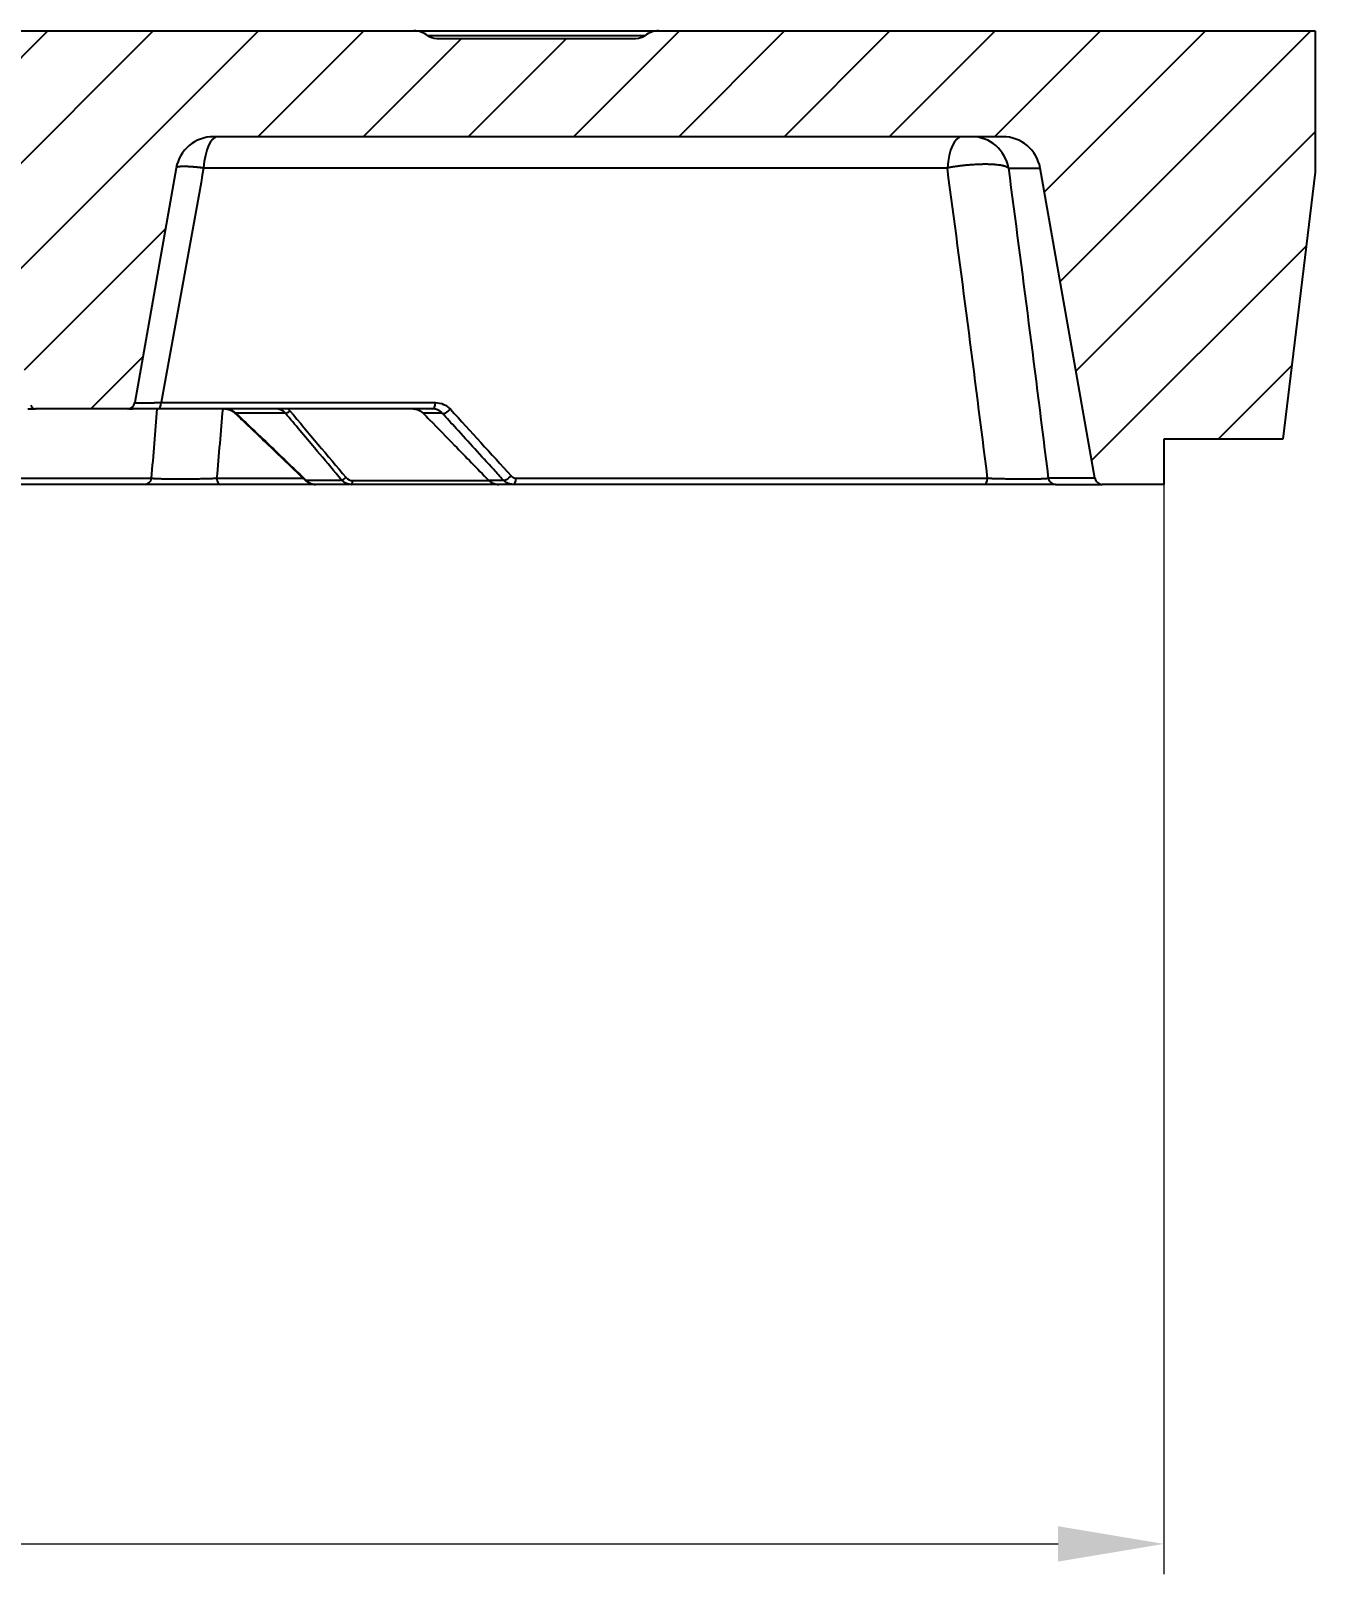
# Model space of a CAD drawing. Header units: millimetres. Extents: x 18 to 755, y 19 to 576.
# Drawn here: x 651.3 to 736.2, y 390.2 to 492.3 of the extents above; entities that cross this region are included whole.
import ezdxf

# ---------------------------------------------------------------- set-up
doc = ezdxf.new("R2010")
doc.units = ezdxf.units.MM
doc.layers.add('1', color=7, linetype='Continuous', true_color=0xffffff)
doc.styles.add('Arial', font='Arial')
doc.dimstyles.get("Standard").update_dxf_attribs({"dimtxt": 0.18, "dimasz": 0.18, "dimexe": 0.18, "dimexo": 0.0625, "dimgap": 0.09, "dimtad": 0, "dimtih": 1, "dimtoh": 1, "dimdec": 4, "dimzin": 0, "dimdsep": 46, "dimtxsty": 'Standard', "dimcen": 0.09, "dimadec": 0, "dimazin": 0, "dimtfac": 1, "dimtdec": 4, "dimtofl": 0, "dimtmove": 0, "dimatfit": 3, "dimfxl": 1, "dimtolj": 1, "dimtzin": 0, "dimarcsym": 0})

# ---------------------------------------------------------------- blocks, each defined once
blk = doc.blocks.new('_U3')
at = {"layer": '1', "color": 18, "linetype": 'Continuous', "lineweight": 13}
for p, q in [((468.19, 462.32), (468.19, 390.24)), ((726.19, 462.32), (726.19, 390.24)), ((475.19, 392.24), (719.19, 392.24))]:
    blk.add_line(p, q, dxfattribs=at)
at = {"layer": '1', "color": 18}
for points in [[(475.19, 393.41), (475.19, 391.07), (468.19, 392.24)], [(719.19, 391.07), (719.19, 393.41), (726.19, 392.24)]]:
    blk.add_solid(points, dxfattribs=at)
at = {"layer": 'Defpoints', "color": 0}
for p in [(468.19, 462.32), (726.19, 462.32), (726.19, 392.24)]:
    blk.add_point(p, dxfattribs=at)
at = {"layer": '1', "color": 18, "lineweight": -3, "insert": (585.65, 403.27), "char_height": 7, "attachment_point": 1, "style": 'Arial'}
blk.add_mtext('\\A1;%%c258', dxfattribs=at)

msp = doc.modelspace()

# ---------------------------------------------------------------- hatches: boundary and pattern name
at = {"layer": '1', "lineweight": -3}
h = msp.add_hatch(dxfattribs=at)
h.set_pattern_fill('ANSI31', scale=1.55, style=0)
edge = h.paths.add_edge_path(flags=0)
edge.add_line((568.13, 485.32), (566.21, 485.32))
edge.add_line((566.21, 485.32), (566.21, 489.82))
edge.add_spline(control_points=[(566.21, 489.82), (566.4, 489.98), (566.58, 490.15), (566.94, 490.48), (567.13, 490.65), (567.67, 491.15), (568.03, 491.48), (568.38, 491.82)], knot_values=[0, 0, 0, 0, 0.25, 0.25, 0.5, 0.5, 1, 1, 1, 1], degree=3, periodic=0)
edge.add_line((568.38, 491.82), (575.38, 491.82))
edge.add_spline(control_points=[(575.38, 491.82), (575.43, 491.82), (575.55, 491.83), (575.66, 491.85), (575.76, 491.89), (575.82, 491.91), (575.92, 491.96), (575.97, 491.99), (576.01, 492.02)], knot_values=[0, 0, 0, 0, 0.25, 0.5, 0.5, 0.75, 0.75, 1, 1, 1, 1], degree=3, periodic=0)
edge.add_spline(control_points=[(576.01, 492.02), (576.08, 492.07), (576.16, 492.11), (576.27, 492.17), (576.31, 492.19), (576.39, 492.22), (576.43, 492.23), (576.51, 492.26), (576.56, 492.27), (576.64, 492.29), (576.68, 492.3), (576.81, 492.31), (576.89, 492.32), (576.98, 492.32)], knot_values=[0, 0, 0, 0, 0.25, 0.25, 0.375, 0.375, 0.5, 0.5, 0.625, 0.625, 0.75, 0.75, 1, 1, 1, 1], degree=3, periodic=0)
edge.add_line((576.98, 492.32), (617.4, 492.32))
edge.add_spline(control_points=[(617.4, 492.32), (617.49, 492.32), (617.58, 492.31), (617.7, 492.3), (617.74, 492.29), (617.83, 492.27), (617.87, 492.26), (617.99, 492.22), (618.07, 492.19), (618.18, 492.13), (618.22, 492.11), (618.3, 492.07), (618.33, 492.05), (618.37, 492.02)], knot_values=[0, 0, 0, 0, 0.25, 0.25, 0.375, 0.375, 0.5, 0.5, 0.75, 0.75, 0.875, 0.875, 1, 1, 1, 1], degree=3, periodic=0)
edge.add_spline(control_points=[(618.37, 492.02), (618.41, 491.99), (618.46, 491.96), (618.56, 491.91), (618.61, 491.89), (618.72, 491.85), (618.78, 491.84), (618.89, 491.82), (618.95, 491.82), (619, 491.82)], knot_values=[0, 0, 0, 0, 0.25, 0.25, 0.5, 0.5, 0.75, 0.75, 1, 1, 1, 1], degree=3, periodic=0)
edge.add_line((619, 491.82), (626, 491.82))
edge.add_spline(control_points=[(626, 491.82), (626.35, 491.48), (626.71, 491.15), (627.25, 490.65), (627.44, 490.48), (627.8, 490.15), (627.98, 489.98), (628.17, 489.82)], knot_values=[0, 0, 0, 0, 0.5, 0.5, 0.75, 0.75, 1, 1, 1, 1], degree=3, periodic=0)
edge.add_line((628.17, 489.82), (628.17, 485.32))
edge.add_line((628.17, 485.32), (626.25, 485.32))
edge.add_line((626.25, 485.32), (622.19, 462.32))
edge.add_line((622.19, 462.32), (612.19, 462.32))
edge.add_line((612.19, 462.32), (604.68, 475.32))
edge.add_line((604.68, 475.32), (589.7, 475.32))
edge.add_line((589.7, 475.32), (582.19, 462.32))
edge.add_line((582.19, 462.32), (572.19, 462.32))
edge.add_line((572.19, 462.32), (568.13, 485.32))
edge = h.paths.add_edge_path(flags=0)
edge.add_line((726.19, 462.32), (722.11, 462.32))
edge.add_arc((722.11, 462.82), 0.5, 190, 270, ccw=False)
edge.add_line((721.62, 462.73), (718, 483.25))
edge.add_arc((715.54, 482.82), 2.5, 10, 90)
edge.add_line((715.54, 485.32), (663.34, 485.32))
edge.add_arc((663.34, 482.82), 2.5, 90, 170)
edge.add_line((660.88, 483.25), (658.14, 467.73))
edge.add_arc((657.65, 467.82), 0.5, 270, 350, ccw=False)
edge.add_line((657.65, 467.32), (651.56, 467.32))
edge.add_arc((651.56, 467.62), 0.3, 190, 270, ccw=False)
edge.add_line((651.26, 467.57), (648.5, 483.25))
edge.add_arc((646.04, 482.82), 2.5, 10, 90)
edge.add_line((646.04, 485.32), (637.05, 485.32))
edge.add_line((637.05, 485.32), (637.05, 489.82))
edge.add_spline(control_points=[(637.05, 489.82), (637.24, 489.98), (637.42, 490.15), (637.78, 490.48), (637.97, 490.65), (638.51, 491.15), (638.87, 491.48), (639.22, 491.82)], knot_values=[0, 0, 0, 0, 0.25, 0.25, 0.5, 0.5, 1, 1, 1, 1], degree=3, periodic=0)
edge.add_line((639.22, 491.82), (641.44, 491.82))
edge.add_spline(control_points=[(641.44, 491.82), (641.5, 491.82), (641.55, 491.82), (641.67, 491.84), (641.72, 491.85), (641.83, 491.89), (641.88, 491.91), (641.98, 491.96), (642.03, 491.99), (642.08, 492.02)], knot_values=[0, 0, 0, 0, 0.25, 0.25, 0.5, 0.5, 0.75, 0.75, 1, 1, 1, 1], degree=3, periodic=0)
edge.add_spline(control_points=[(642.08, 492.02), (642.15, 492.07), (642.22, 492.11), (642.38, 492.19), (642.46, 492.22), (642.58, 492.26), (642.62, 492.27), (642.7, 492.29), (642.74, 492.3), (642.87, 492.31), (642.95, 492.32), (643.04, 492.32)], knot_values=[0, 0, 0, 0, 0.25, 0.25, 0.5, 0.5, 0.625, 0.625, 0.75, 0.75, 1, 1, 1, 1], degree=3, periodic=0)
edge.add_spline(control_points=[(643.04, 492.32), (654.23, 492.32), (665.42, 492.32), (676.6, 492.32)], knot_values=[0, 0, 0, 0, 1, 1, 1, 1], degree=3, periodic=0)
edge.add_arc((676.6, 490.82), 1.5, 53.1301, 90, ccw=False)
edge.add_arc((678.1, 492.82), 1, 233.1301, 270)
edge.add_line((678.1, 491.82), (691.28, 491.82))
edge.add_arc((691.28, 492.82), 1, 270, 306.8699)
edge.add_arc((692.78, 490.82), 1.5, 90, 126.8699, ccw=False)
edge.add_line((692.78, 492.32), (736.19, 492.32))
edge.add_line((736.19, 492.32), (736.19, 482.98))
edge.add_line((736.19, 482.98), (734.05, 465.32))
edge.add_line((734.05, 465.32), (726.19, 465.32))
edge.add_line((726.19, 465.32), (726.19, 462.32))
edge = h.paths.add_edge_path(flags=0)
edge.add_spline(control_points=[(555.16, 491.82), (555.51, 491.48), (555.87, 491.15), (556.41, 490.65), (556.6, 490.48), (556.96, 490.15), (557.14, 489.98), (557.33, 489.82)], knot_values=[0, 0, 0, 0, 0.5, 0.5, 0.75, 0.75, 1, 1, 1, 1], degree=3, periodic=0)
edge.add_line((557.33, 489.82), (557.33, 485.32))
edge.add_line((557.33, 485.32), (548.34, 485.32))
edge.add_arc((548.34, 482.82), 2.5, 90, 170)
edge.add_line((545.88, 483.25), (543.12, 467.57))
edge.add_arc((542.82, 467.62), 0.3, 270, 350, ccw=False)
edge.add_line((542.82, 467.32), (536.73, 467.32))
edge.add_arc((536.73, 467.82), 0.5, 190, 270, ccw=False)
edge.add_line((536.24, 467.73), (533.5, 483.25))
edge.add_arc((531.04, 482.82), 2.5, 10, 90)
edge.add_line((531.04, 485.32), (478.84, 485.32))
edge.add_arc((478.84, 482.82), 2.5, 90, 170)
edge.add_line((476.38, 483.25), (472.76, 462.73))
edge.add_arc((472.27, 462.82), 0.5, 270, 350, ccw=False)
edge.add_line((472.27, 462.32), (468.19, 462.32))
edge.add_line((468.19, 462.32), (468.19, 465.32))
edge.add_line((468.19, 465.32), (460.33, 465.32))
edge.add_line((460.33, 465.32), (458.19, 482.98))
edge.add_line((458.19, 482.98), (458.19, 492.32))
edge.add_line((458.19, 492.32), (501.6, 492.32))
edge.add_arc((501.6, 490.82), 1.5, 53.1301, 90, ccw=False)
edge.add_arc((503.1, 492.82), 1, 233.1301, 270)
edge.add_line((503.1, 491.82), (516.28, 491.82))
edge.add_arc((516.28, 492.82), 1, 270, 306.8699)
edge.add_arc((517.78, 490.82), 1.5, 90, 126.8699, ccw=False)
edge.add_spline(control_points=[(517.78, 492.32), (528.96, 492.32), (540.15, 492.32), (551.34, 492.32)], knot_values=[0, 0, 0, 0, 1, 1, 1, 1], degree=3, periodic=0)
edge.add_spline(control_points=[(551.34, 492.32), (551.43, 492.32), (551.51, 492.31), (551.64, 492.29), (551.68, 492.29), (551.76, 492.27), (551.8, 492.26), (551.93, 492.22), (552, 492.19), (552.12, 492.13), (552.16, 492.11), (552.23, 492.07), (552.27, 492.05), (552.3, 492.02)], knot_values=[0, 0, 0, 0, 0.25, 0.25, 0.375, 0.375, 0.5, 0.5, 0.75, 0.75, 0.875, 0.875, 1, 1, 1, 1], degree=3, periodic=0)
edge.add_spline(control_points=[(552.3, 492.02), (552.35, 491.99), (552.4, 491.96), (552.5, 491.91), (552.55, 491.89), (552.66, 491.85), (552.71, 491.84), (552.83, 491.82), (552.88, 491.82), (552.94, 491.82)], knot_values=[0, 0, 0, 0, 0.25, 0.25, 0.5, 0.5, 0.75, 0.75, 1, 1, 1, 1], degree=3, periodic=0)
edge.add_line((552.94, 491.82), (555.16, 491.82))

# ---------------------------------------------------------------- linework, layer by layer
at = {"layer": '1', "color": 7, "lineweight": -3}
for p, q in [((643.04, 492.32), (676.6, 492.32)), ((676.61, 492.32), (692.78, 492.32)), ((692.78, 492.32), (736.19, 492.32)), ((736.19, 492.32), (736.19, 482.98)), ((677.5, 492.02), (691.88, 492.02)), ((678.1, 491.82), (691.28, 491.82)), ((715.54, 485.32), (663.34, 485.32)), ((660.88, 483.25), (658.14, 467.73)), ((711.87, 483.25), (662.69, 483.25)), ((715.91, 483.25), (718, 483.25)), ((721.62, 462.73), (718, 483.25)), ((736.19, 482.98), (734.05, 465.32)), ((659.89, 467.73), (678.02, 467.73)), ((651.07, 467.32), (651.56, 467.32)), ((657.65, 467.32), (651.56, 467.32)), ((657.96, 467.32), (657.65, 467.32)), ((677.83, 467.32), (659.7, 467.32)), ((668.1, 467.03), (664.84, 467.03)), ((678.47, 467.03), (677.21, 467.03)), ((726.19, 465.32), (726.19, 462.32)), ((734.05, 465.32), (726.19, 465.32)), ((646.33, 462.73), (659.25, 462.73)), ((663.55, 462.73), (669.27, 462.73)), ((669.45, 462.61), (671.81, 462.61)), ((672.55, 462.57), (681.59, 462.57)), ((681.52, 462.61), (682.49, 462.61)), ((683.35, 462.73), (714.53, 462.73)), ((721.62, 462.73), (718.54, 462.73)), ((658.79, 462.32), (645.88, 462.32)), ((670.09, 462.32), (663.81, 462.32)), ((672.44, 462.32), (670.09, 462.32)), ((682.2, 462.32), (672.44, 462.32)), ((683.17, 462.32), (682.2, 462.32)), ((714.34, 462.32), (683.17, 462.32)), ((719.02, 462.32), (722.11, 462.32)), ((726.19, 462.32), (722.11, 462.32))]:
    msp.add_line(p, q, dxfattribs=at)
for centre, radius, start, end in [((676.6, 490.82), 1.5, 53.1301, 90), ((692.78, 490.82), 1.5, 90, 126.8699), ((678.1, 492.82), 1, 233.1301, 270), ((691.28, 492.82), 1, 270, 306.8699), ((663.34, 482.82), 2.5, 90, 170), ((715.54, 482.82), 2.5, 10, 90), ((651.56, 467.62), 0.3, 190, 270), ((657.65, 467.82), 0.5, 270, 350), ((722.11, 462.82), 0.5, 190, 270)]:
    msp.add_arc(centre, radius, start, end, dxfattribs=at)
for centre, major_axis, ratio, start_param, end_param in [((663.63, 482.82), (0, -2.5), 0.382668, 3.141593, 4.537856), ((712.82, 482.82), (0, -2.5), 0.382668, 3.141593, 4.537856), ((713.49, 482.82), (0, 2.5), 0.98269, 4.886922, 6.283185), ((659.7, 467.82), (0, 0.5), 0.382668, 3.141593, 4.537856), ((677.83, 467.82), (0, 0.5), 0.382668, 3.141593, 4.537856), ((665.13, 467.38), (0.345, 0.362), 0.16593, 3.158463, 3.565015), ((668.28, 467.24), (0.229, 0.193), 0.381584, 3.544001, 4.889653), ((677.42, 467.24), (-0.215, -0.21), 0.15126, 6.050559, 6.459631), ((678.82, 467.38), (0.369, 0.337), 0.387531, 3.275703, 4.873963), ((658.79, 462.82), (0, 0.5), 0.923873, 3.141593, 4.537856), ((663.81, 462.82), (0, 0.5), 0.533326, 1.745329, 3.141593), ((669.74, 462.97), (0.346, 0.361), 0.164479, 3.14999, 3.551797), ((672, 462.83), (0.229, 0.193), 0.38158, 3.545172, 4.889663), ((672.44, 462.62), (0, 0.3), 0.382668, 3.141593, 4.537856), ((681.73, 462.83), (-0.215, -0.21), 0.15125, 6.050209, 6.458475), ((682.84, 462.97), (0.37, 0.336), 0.386962, 3.291091, 4.875544), ((683.17, 462.82), (0, -0.5), 0.382668, 0, 1.396263), ((714.34, 462.82), (0, -0.5), 0.382668, 0, 1.396263), ((719.02, 462.82), (0, -0.5), 0.975267, 4.886922, 6.283185)]:
    msp.add_ellipse(centre, major_axis=major_axis, ratio=ratio, start_param=start_param, end_param=end_param, dxfattribs=at)
for points, degree in [([(687.46, 492.32), (690.78, 492.32), (694.13, 492.32), (697.5, 492.32)], 3), ([(662.69, 483.25), (661.76, 478.08), (660.83, 472.91), (659.89, 467.73)], 3), ([(714.53, 462.73), (713.67, 469.58), (712.78, 476.42), (711.87, 483.25)], 3), ([(715.91, 483.25), (716.81, 476.42), (717.69, 469.58), (718.54, 462.73)], 3), ([(659.25, 462.73), (659.37, 464.26), (659.5, 465.79), (659.62, 467.32)], 3), ([(663.95, 467.32), (663.82, 465.79), (663.68, 464.26), (663.55, 462.73)], 3), ([(664.18, 467.32), (664.52, 467.27), (664.78, 467.02)], 2), ([(668.24, 467.34), (668.29, 467.29), (668.34, 467.24), (668.39, 467.19)], 3), ([(668.39, 467.19), (669.63, 465.72), (670.87, 464.24), (672.11, 462.77)], 3), ([(679.01, 467.29), (680.35, 465.83), (681.69, 464.35), (683.03, 462.88)], 3), ([(669.4, 462.61), (669.66, 462.36), (670, 462.33)], 2), ([(672.11, 462.77), (672.22, 462.64), (672.38, 462.57), (672.55, 462.57)], 3), ([(683.03, 462.88), (683.11, 462.79), (683.23, 462.73), (683.35, 462.73)], 3)]:
    msp.add_open_spline(points, degree=degree, dxfattribs=at)
for points, knots in [([(662.69, 483.25), (662.68, 483.26), (662.66, 483.26), (662.64, 483.26), (662.61, 483.26), (662.59, 483.27), (662.56, 483.27), (662.54, 483.27), (662.51, 483.27), (662.49, 483.27), (662.47, 483.28), (662.44, 483.28), (662.42, 483.28), (662.39, 483.28), (662.37, 483.29), (662.35, 483.29), (662.32, 483.29), (662.3, 483.29), (662.28, 483.29), (662.25, 483.3), (662.23, 483.3), (662.21, 483.3), (662.18, 483.3), (662.16, 483.3), (662.14, 483.31), (662.12, 483.31), (662.1, 483.31), (662.07, 483.31), (662.05, 483.31), (662.03, 483.31), (662.01, 483.32), (661.99, 483.32), (661.97, 483.32), (661.95, 483.32), (661.93, 483.32), (661.9, 483.32), (661.88, 483.32), (661.86, 483.33), (661.84, 483.33), (661.83, 483.33), (661.81, 483.33), (661.79, 483.33), (661.77, 483.33), (661.75, 483.33), (661.73, 483.33), (661.71, 483.33), (661.69, 483.33), (661.67, 483.34), (661.66, 483.34), (661.64, 483.34), (661.62, 483.34), (661.6, 483.34), (661.59, 483.34), (661.57, 483.34), (661.55, 483.34), (661.54, 483.34), (661.52, 483.34), (661.51, 483.34), (661.49, 483.34), (661.47, 483.34), (661.46, 483.34), (661.44, 483.34), (661.43, 483.34), (661.41, 483.34), (661.4, 483.34), (661.39, 483.34), (661.37, 483.34), (661.35, 483.34), (661.33, 483.34), (661.31, 483.34), (661.28, 483.34), (661.26, 483.34), (661.24, 483.34), (661.21, 483.34), (661.19, 483.34), (661.17, 483.34), (661.15, 483.34), (661.13, 483.34), (661.11, 483.33), (661.09, 483.33), (661.07, 483.33), (661.05, 483.33), (661.03, 483.33), (661.02, 483.33), (661, 483.32), (660.99, 483.32), (660.97, 483.32), (660.96, 483.31), (660.95, 483.31), (660.94, 483.31), (660.93, 483.31), (660.92, 483.3), (660.91, 483.3), (660.9, 483.3), (660.9, 483.29), (660.9, 483.29)], [0, 0, 0, 0, 0.008962, 0.017926, 0.02689, 0.035856, 0.044821, 0.053787, 0.062752, 0.071715, 0.080677, 0.089637, 0.098594, 0.107548, 0.116499, 0.125445, 0.134387, 0.143324, 0.152256, 0.161182, 0.170101, 0.179014, 0.187919, 0.196817, 0.205706, 0.214587, 0.223459, 0.232321, 0.241173, 0.250015, 0.258846, 0.267665, 0.276473, 0.285268, 0.294051, 0.30282, 0.311576, 0.320319, 0.329046, 0.337759, 0.346457, 0.355139, 0.363805, 0.372455, 0.381088, 0.389703, 0.398301, 0.406881, 0.415443, 0.423986, 0.432509, 0.441014, 0.449498, 0.457962, 0.466405, 0.474828, 0.483229, 0.491608, 0.499966, 0.508301, 0.516614, 0.524903, 0.533169, 0.541412, 0.549631, 0.557826, 0.565996, 0.574141, 0.589475, 0.604895, 0.620401, 0.635989, 0.651658, 0.667406, 0.683229, 0.699127, 0.715096, 0.731135, 0.74724, 0.763409, 0.779639, 0.795929, 0.812275, 0.828674, 0.845124, 0.861622, 0.878165, 0.89475, 0.911375, 0.928035, 0.944729, 0.961453, 0.978204, 0.994979, 1, 1, 1, 1]), ([(715.91, 483.25), (715.91, 483.26), (715.9, 483.26), (715.9, 483.26), (715.89, 483.27), (715.88, 483.27), (715.88, 483.28), (715.87, 483.28), (715.86, 483.29), (715.85, 483.29), (715.85, 483.29), (715.84, 483.3), (715.83, 483.3), (715.82, 483.31), (715.81, 483.31), (715.81, 483.32), (715.8, 483.32), (715.79, 483.32), (715.78, 483.33), (715.77, 483.33), (715.76, 483.33), (715.75, 483.34), (715.74, 483.34), (715.73, 483.35), (715.72, 483.35), (715.71, 483.35), (715.7, 483.36), (715.69, 483.36), (715.68, 483.36), (715.67, 483.37), (715.66, 483.37), (715.65, 483.37), (715.63, 483.38), (715.62, 483.38), (715.61, 483.38), (715.6, 483.38), (715.59, 483.39), (715.58, 483.39), (715.56, 483.39), (715.55, 483.4), (715.54, 483.4), (715.53, 483.4), (715.52, 483.4), (715.5, 483.41), (715.49, 483.41), (715.48, 483.41), (715.47, 483.41), (715.45, 483.42), (715.44, 483.42), (715.43, 483.42), (715.42, 483.42), (715.4, 483.43), (715.39, 483.43), (715.38, 483.43), (715.3, 483.44), (715.16, 483.46), (714.92, 483.48), (714.66, 483.49), (714.39, 483.5), (714.1, 483.49), (713.79, 483.48), (713.47, 483.46), (713.24, 483.44), (713.1, 483.43), (713.06, 483.42), (713.01, 483.42), (712.97, 483.41), (712.92, 483.41), (712.88, 483.4), (712.83, 483.4), (712.78, 483.39), (712.73, 483.39), (712.68, 483.38), (712.64, 483.37), (712.59, 483.37), (712.54, 483.36), (712.49, 483.35), (712.44, 483.35), (712.39, 483.34), (712.34, 483.33), (712.28, 483.32), (712.23, 483.32), (712.18, 483.31), (712.13, 483.3), (712.08, 483.29), (712.03, 483.28), (711.98, 483.27), (711.92, 483.26), (711.89, 483.26), (711.87, 483.25)], [0, 0, 0, 0, 0.005214, 0.010417, 0.015608, 0.020787, 0.025954, 0.031108, 0.036248, 0.041374, 0.046486, 0.051583, 0.056664, 0.06173, 0.066779, 0.071811, 0.076826, 0.081824, 0.086803, 0.091764, 0.096705, 0.101628, 0.10653, 0.111412, 0.116273, 0.121113, 0.125932, 0.130728, 0.135502, 0.140253, 0.144981, 0.149686, 0.154366, 0.159022, 0.163653, 0.168259, 0.17284, 0.177394, 0.181923, 0.186425, 0.1909, 0.195347, 0.199767, 0.204159, 0.208523, 0.212858, 0.217165, 0.221442, 0.225689, 0.229907, 0.234095, 0.238252, 0.242379, 0.246475, 0.250539, 0.313975, 0.377045, 0.439327, 0.500425, 0.561427, 0.623616, 0.6866, 0.749954, 0.758257, 0.766687, 0.775244, 0.783923, 0.792724, 0.801643, 0.810677, 0.819824, 0.829081, 0.838444, 0.847912, 0.857479, 0.867144, 0.876903, 0.886752, 0.896688, 0.906707, 0.916806, 0.92698, 0.937227, 0.947541, 0.957921, 0.96836, 0.978856, 0.989404, 1, 1, 1, 1]), ([(658.15, 467.72), (658.17, 467.72), (658.22, 467.72), (658.3, 467.72), (658.4, 467.72), (658.51, 467.72), (658.64, 467.72), (658.78, 467.72), (658.94, 467.72), (659.06, 467.72), (659.15, 467.72), (659.19, 467.72), (659.23, 467.72), (659.27, 467.72), (659.31, 467.72), (659.36, 467.72), (659.4, 467.72), (659.45, 467.73), (659.49, 467.73), (659.54, 467.73), (659.59, 467.73), (659.63, 467.73), (659.68, 467.73), (659.73, 467.73), (659.78, 467.73), (659.83, 467.73), (659.87, 467.73), (659.89, 467.73)], [0, 0, 0, 0, 0.083634, 0.167202, 0.250225, 0.332482, 0.414766, 0.497826, 0.581443, 0.665392, 0.684103, 0.702958, 0.72195, 0.741077, 0.760335, 0.779719, 0.799225, 0.818849, 0.838586, 0.858432, 0.878382, 0.898432, 0.918576, 0.93881, 0.959128, 0.979527, 1, 1, 1, 1]), ([(678.02, 467.73), (678.21, 467.73), (678.39, 467.69), (678.73, 467.54), (678.88, 467.43), (679.01, 467.29)], [0, 0, 0, 0, 0.5, 0.5, 1, 1, 1, 1]), ([(657.74, 467.33), (657.74, 467.32), (657.79, 467.32), (657.94, 467.32), (658.01, 467.32)], [0, 0, 0, 0, 0.605007, 1, 1, 1, 1]), ([(659.7, 467.32), (659.53, 467.32), (659.37, 467.32), (659.07, 467.32), (658.93, 467.32), (658.66, 467.32), (658.53, 467.32), (658.3, 467.32), (658.19, 467.32), (658.06, 467.32), (658.03, 467.32), (658, 467.32)], [0, 0, 0, 0, 0.229391, 0.229391, 0.458781, 0.458781, 0.688172, 0.688172, 0.917563, 0.917563, 1, 1, 1, 1]), ([(664.08, 467.32), (664.08, 467.32), (664.09, 467.32), (664.11, 467.32), (664.13, 467.32), (664.14, 467.32), (664.16, 467.32), (664.18, 467.32), (664.19, 467.31), (664.21, 467.31), (664.23, 467.31), (664.25, 467.31), (664.27, 467.3), (664.28, 467.3), (664.3, 467.3), (664.32, 467.29), (664.34, 467.29), (664.36, 467.28), (664.38, 467.28), (664.4, 467.27), (664.42, 467.26), (664.44, 467.26), (664.46, 467.25), (664.48, 467.24), (664.51, 467.23), (664.54, 467.22), (664.57, 467.21), (664.6, 467.19), (664.62, 467.18), (664.65, 467.16), (664.68, 467.14), (664.71, 467.13), (664.73, 467.11), (664.76, 467.09), (664.79, 467.07), (664.81, 467.05), (664.83, 467.03), (664.84, 467.03)], [0, 0, 0, 0, 0.019473, 0.039254, 0.059344, 0.079744, 0.100453, 0.121472, 0.142801, 0.16444, 0.186391, 0.208651, 0.231224, 0.254107, 0.277302, 0.300809, 0.324627, 0.348758, 0.373202, 0.397957, 0.423026, 0.448408, 0.474102, 0.50011, 0.538421, 0.576756, 0.615114, 0.653496, 0.691902, 0.730331, 0.768783, 0.80726, 0.84576, 0.884284, 0.922832, 0.961404, 1, 1, 1, 1]), ([(664.78, 467.02), (665.06, 466.75), (665.69, 466.16), (666.73, 465.16), (667.99, 463.95), (668.91, 463.08), (669.4, 462.61)], [0, 0, 0, 0, 0.179684, 0.406244, 0.679683, 1, 1, 1, 1]), ([(664.84, 467.03), (665.08, 466.8), (665.31, 466.57), (666.5, 465.44), (667.45, 464.53), (668.75, 463.28), (669.1, 462.95), (669.45, 462.61)], [0, 0, 0, 0, 0.154458, 0.154458, 0.772291, 0.772291, 1, 1, 1, 1]), ([(668.1, 467.03), (668.09, 467.03), (668.09, 467.04), (668.08, 467.05), (668.07, 467.06), (668.06, 467.07), (668.05, 467.08), (668.04, 467.09), (668.03, 467.1), (668.02, 467.1), (668.01, 467.11), (668, 467.12), (667.99, 467.13), (667.98, 467.14), (667.97, 467.15), (667.96, 467.16), (667.95, 467.16), (667.94, 467.17), (667.93, 467.18), (667.92, 467.19), (667.91, 467.19), (667.89, 467.2), (667.88, 467.21), (667.87, 467.21), (667.86, 467.22), (667.85, 467.23), (667.84, 467.23), (667.82, 467.24), (667.81, 467.24), (667.8, 467.25), (667.79, 467.26), (667.77, 467.26), (667.76, 467.27), (667.75, 467.27), (667.73, 467.28), (667.72, 467.28), (667.71, 467.28), (667.69, 467.29), (667.68, 467.29), (667.67, 467.29), (667.65, 467.3), (667.64, 467.3), (667.63, 467.3), (667.61, 467.31), (667.6, 467.31), (667.58, 467.31), (667.57, 467.31), (667.56, 467.31), (667.54, 467.32), (667.53, 467.32), (667.51, 467.32), (667.5, 467.32), (667.48, 467.32), (667.47, 467.32), (667.46, 467.32), (667.45, 467.32)], [0, 0, 0, 0, 0.018155, 0.036332, 0.05453, 0.072751, 0.090995, 0.109262, 0.127552, 0.145866, 0.164204, 0.182567, 0.200954, 0.219367, 0.237805, 0.256269, 0.27476, 0.293276, 0.31182, 0.330391, 0.348989, 0.367616, 0.38627, 0.404953, 0.423666, 0.442407, 0.461177, 0.479978, 0.498809, 0.51767, 0.536562, 0.555485, 0.57444, 0.593426, 0.612445, 0.631496, 0.650579, 0.669695, 0.688845, 0.708028, 0.727245, 0.746496, 0.765782, 0.785102, 0.804458, 0.823848, 0.843275, 0.862737, 0.882235, 0.90177, 0.921342, 0.94095, 0.960596, 0.980279, 1, 1, 1, 1]), ([(671.81, 462.61), (671.7, 462.75), (671.58, 462.9), (670.98, 463.6), (670.5, 464.17), (669.38, 465.5), (668.74, 466.26), (668.1, 467.03)], [0, 0, 0, 0, 0.096089, 0.096089, 0.480447, 0.480447, 1, 1, 1, 1]), ([(676.54, 467.32), (676.54, 467.32), (676.55, 467.32), (676.57, 467.32), (676.58, 467.32), (676.6, 467.32), (676.61, 467.32), (676.62, 467.32), (676.64, 467.31), (676.65, 467.31), (676.67, 467.31), (676.68, 467.31), (676.69, 467.31), (676.71, 467.3), (676.72, 467.3), (676.74, 467.3), (676.75, 467.29), (676.76, 467.29), (676.78, 467.29), (676.79, 467.28), (676.8, 467.28), (676.82, 467.28), (676.83, 467.27), (676.84, 467.27), (676.86, 467.26), (676.87, 467.26), (676.88, 467.25), (676.9, 467.24), (676.91, 467.24), (676.92, 467.23), (676.94, 467.23), (676.95, 467.22), (676.96, 467.21), (676.97, 467.21), (676.99, 467.2), (677, 467.19), (677.01, 467.19), (677.02, 467.18), (677.03, 467.17), (677.05, 467.16), (677.06, 467.16), (677.07, 467.15), (677.08, 467.14), (677.09, 467.13), (677.1, 467.12), (677.11, 467.11), (677.13, 467.1), (677.14, 467.1), (677.15, 467.09), (677.16, 467.08), (677.17, 467.07), (677.18, 467.06), (677.19, 467.05), (677.2, 467.04), (677.21, 467.03), (677.21, 467.03)], [0, 0, 0, 0, 0.019721, 0.039404, 0.05905, 0.078658, 0.09823, 0.117765, 0.137263, 0.156725, 0.176152, 0.195542, 0.214898, 0.234218, 0.253504, 0.272755, 0.291972, 0.311155, 0.330305, 0.349421, 0.368504, 0.387555, 0.406574, 0.42556, 0.444515, 0.463438, 0.48233, 0.501191, 0.520022, 0.538823, 0.557593, 0.576334, 0.595047, 0.61373, 0.632384, 0.651011, 0.669609, 0.68818, 0.706724, 0.72524, 0.743731, 0.762195, 0.780633, 0.799046, 0.817433, 0.835796, 0.854134, 0.872448, 0.890738, 0.909005, 0.927249, 0.94547, 0.963668, 0.981845, 1, 1, 1, 1]), ([(677.21, 467.03), (677.35, 466.89), (677.49, 466.74), (678.18, 466.04), (678.73, 465.47), (680.03, 464.14), (680.78, 463.38), (681.52, 462.61)], [0, 0, 0, 0, 0.096089, 0.096089, 0.480447, 0.480447, 1, 1, 1, 1]), ([(678.47, 467.03), (678.47, 467.03), (678.46, 467.04), (678.45, 467.05), (678.44, 467.06), (678.43, 467.07), (678.42, 467.08), (678.41, 467.09), (678.39, 467.1), (678.38, 467.11), (678.37, 467.12), (678.36, 467.13), (678.35, 467.14), (678.34, 467.15), (678.32, 467.16), (678.31, 467.17), (678.3, 467.18), (678.29, 467.19), (678.27, 467.19), (678.26, 467.2), (678.25, 467.21), (678.23, 467.22), (678.22, 467.22), (678.21, 467.23), (678.19, 467.24), (678.18, 467.25), (678.16, 467.25), (678.13, 467.27), (678.1, 467.27), (678.08, 467.28), (678.05, 467.29), (678.02, 467.3), (678, 467.3), (677.97, 467.31), (677.94, 467.31), (677.91, 467.32), (677.88, 467.32), (677.86, 467.32), (677.84, 467.32), (677.83, 467.32)], [0, 0, 0, 0, 0.020849, 0.041697, 0.062546, 0.083393, 0.104241, 0.125088, 0.145935, 0.166781, 0.187627, 0.208473, 0.229318, 0.250163, 0.271007, 0.291851, 0.312695, 0.333538, 0.354381, 0.375223, 0.396065, 0.416907, 0.437748, 0.458588, 0.479428, 0.500268, 0.538954, 0.577595, 0.616191, 0.654744, 0.693255, 0.731726, 0.770158, 0.808552, 0.846909, 0.885232, 0.92352, 0.961776, 1, 1, 1, 1]), ([(682.49, 462.61), (682.28, 462.84), (682.08, 463.07), (681.04, 464.21), (680.22, 465.12), (679.08, 466.36), (678.78, 466.69), (678.47, 467.03)], [0, 0, 0, 0, 0.154458, 0.154458, 0.772291, 0.772291, 1, 1, 1, 1]), ([(659.25, 462.73), (659.25, 462.73), (659.26, 462.73), (659.27, 462.73), (659.28, 462.73), (659.29, 462.73), (659.3, 462.73), (659.31, 462.73), (659.33, 462.73), (659.34, 462.73), (659.35, 462.73), (659.36, 462.73), (659.38, 462.72), (659.39, 462.72), (659.4, 462.72), (659.42, 462.72), (659.43, 462.72), (659.44, 462.72), (659.46, 462.72), (659.47, 462.72), (659.48, 462.72), (659.5, 462.72), (659.51, 462.72), (659.52, 462.72), (659.54, 462.72), (659.58, 462.71), (659.65, 462.71), (659.75, 462.71), (659.86, 462.7), (660.01, 462.7), (660.22, 462.7), (660.49, 462.69), (660.77, 462.69), (661.07, 462.69), (661.38, 462.69), (661.7, 462.69), (662.02, 462.7), (662.29, 462.7), (662.5, 462.7), (662.66, 462.71), (662.82, 462.71), (662.94, 462.71), (663.02, 462.72), (663.06, 462.72), (663.1, 462.72), (663.15, 462.72), (663.19, 462.72), (663.23, 462.72), (663.28, 462.72), (663.32, 462.73), (663.37, 462.73), (663.41, 462.73), (663.46, 462.73), (663.51, 462.73), (663.54, 462.73), (663.55, 462.73)], [0, 0, 0, 0, 0.005659, 0.011286, 0.016878, 0.022437, 0.02796, 0.033448, 0.038899, 0.044313, 0.049689, 0.055026, 0.060325, 0.065584, 0.070802, 0.075979, 0.081115, 0.086208, 0.091258, 0.096265, 0.101228, 0.106146, 0.111019, 0.115846, 0.120626, 0.12536, 0.157659, 0.189335, 0.220311, 0.250518, 0.314126, 0.377185, 0.439354, 0.500319, 0.561196, 0.623295, 0.686301, 0.749876, 0.780092, 0.811087, 0.842791, 0.875128, 0.88387, 0.892769, 0.901823, 0.911026, 0.920377, 0.929871, 0.939504, 0.949273, 0.959173, 0.9692, 0.979349, 0.989618, 1, 1, 1, 1]), ([(669.45, 462.61), (669.45, 462.61), (669.46, 462.6), (669.47, 462.59), (669.48, 462.58), (669.49, 462.57), (669.5, 462.56), (669.52, 462.55), (669.53, 462.54), (669.54, 462.53), (669.55, 462.52), (669.56, 462.51), (669.57, 462.5), (669.58, 462.5), (669.59, 462.49), (669.6, 462.48), (669.61, 462.47), (669.63, 462.46), (669.64, 462.46), (669.65, 462.45), (669.66, 462.44), (669.67, 462.44), (669.68, 462.43), (669.69, 462.42), (669.7, 462.42), (669.71, 462.41), (669.72, 462.41), (669.73, 462.4), (669.75, 462.4), (669.76, 462.39), (669.77, 462.39), (669.78, 462.38), (669.79, 462.38), (669.8, 462.38), (669.81, 462.37), (669.82, 462.37), (669.83, 462.36), (669.84, 462.36), (669.85, 462.36), (669.86, 462.36), (669.87, 462.35), (669.88, 462.35), (669.89, 462.35), (669.9, 462.34), (669.91, 462.34), (669.92, 462.34), (669.92, 462.34), (669.93, 462.34), (669.94, 462.33), (669.95, 462.33), (669.96, 462.33), (669.97, 462.33), (669.98, 462.33), (669.99, 462.33), (669.99, 462.33), (670, 462.33), (670.01, 462.32), (670.02, 462.32), (670.03, 462.32), (670.03, 462.32), (670.04, 462.32), (670.05, 462.32), (670.06, 462.32), (670.06, 462.32), (670.07, 462.32), (670.08, 462.32), (670.08, 462.32), (670.09, 462.32), (670.09, 462.32)], [0, 0, 0, 0, 0.020582, 0.040997, 0.061245, 0.081326, 0.10124, 0.120987, 0.140566, 0.159978, 0.179224, 0.198302, 0.217213, 0.235957, 0.254534, 0.272943, 0.291186, 0.309261, 0.32717, 0.344911, 0.362485, 0.379892, 0.397132, 0.414205, 0.431111, 0.447849, 0.464421, 0.480825, 0.497062, 0.513133, 0.529036, 0.544772, 0.56034, 0.575742, 0.590977, 0.606044, 0.620945, 0.635678, 0.650245, 0.664644, 0.678876, 0.692941, 0.706839, 0.72057, 0.734134, 0.74753, 0.76076, 0.773823, 0.786718, 0.799447, 0.812008, 0.824403, 0.83663, 0.84869, 0.860584, 0.87231, 0.883869, 0.895262, 0.906487, 0.917545, 0.928436, 0.939161, 0.949718, 0.960108, 0.970332, 0.980388, 0.990277, 1, 1, 1, 1]), ([(672.44, 462.32), (672.44, 462.32), (672.43, 462.32), (672.41, 462.32), (672.4, 462.32), (672.38, 462.32), (672.37, 462.32), (672.36, 462.32), (672.34, 462.33), (672.33, 462.33), (672.32, 462.33), (672.3, 462.33), (672.29, 462.33), (672.27, 462.34), (672.26, 462.34), (672.25, 462.34), (672.23, 462.35), (672.22, 462.35), (672.21, 462.35), (672.2, 462.36), (672.18, 462.36), (672.17, 462.37), (672.16, 462.37), (672.14, 462.38), (672.13, 462.38), (672.12, 462.39), (672.11, 462.39), (672.1, 462.4), (672.08, 462.4), (672.07, 462.41), (672.06, 462.42), (672.05, 462.42), (672.04, 462.43), (672.02, 462.43), (672.01, 462.44), (672, 462.45), (671.99, 462.46), (671.98, 462.46), (671.97, 462.47), (671.96, 462.48), (671.95, 462.49), (671.94, 462.49), (671.93, 462.5), (671.92, 462.51), (671.91, 462.52), (671.9, 462.53), (671.89, 462.54), (671.88, 462.55), (671.87, 462.56), (671.86, 462.57), (671.85, 462.57), (671.84, 462.58), (671.83, 462.59), (671.82, 462.6), (671.82, 462.61), (671.81, 462.61)], [0, 0, 0, 0, 0.019752, 0.039468, 0.059149, 0.078794, 0.098404, 0.117979, 0.137519, 0.157024, 0.176494, 0.195929, 0.21533, 0.234696, 0.254027, 0.273324, 0.292586, 0.311814, 0.331008, 0.350168, 0.369294, 0.388386, 0.407444, 0.426468, 0.445459, 0.464416, 0.48334, 0.50223, 0.521087, 0.539911, 0.558701, 0.577459, 0.596184, 0.614876, 0.633535, 0.652162, 0.670756, 0.689317, 0.707847, 0.726344, 0.744809, 0.763242, 0.781643, 0.800012, 0.818349, 0.836655, 0.854929, 0.873172, 0.891384, 0.909564, 0.927713, 0.945831, 0.963918, 0.981974, 1, 1, 1, 1]), ([(681.52, 462.61), (681.53, 462.61), (681.53, 462.6), (681.55, 462.59), (681.56, 462.58), (681.57, 462.57), (681.58, 462.56), (681.59, 462.55), (681.61, 462.54), (681.62, 462.53), (681.63, 462.52), (681.65, 462.51), (681.66, 462.5), (681.67, 462.49), (681.69, 462.48), (681.7, 462.47), (681.71, 462.46), (681.73, 462.45), (681.74, 462.44), (681.76, 462.44), (681.77, 462.43), (681.78, 462.42), (681.8, 462.41), (681.81, 462.41), (681.83, 462.4), (681.84, 462.39), (681.86, 462.39), (681.87, 462.38), (681.89, 462.38), (681.91, 462.37), (681.92, 462.36), (681.94, 462.36), (681.95, 462.36), (681.97, 462.35), (681.99, 462.35), (682, 462.34), (682.02, 462.34), (682.03, 462.34), (682.05, 462.33), (682.07, 462.33), (682.08, 462.33), (682.1, 462.33), (682.12, 462.32), (682.13, 462.32), (682.15, 462.32), (682.17, 462.32), (682.18, 462.32), (682.19, 462.32), (682.2, 462.32)], [0, 0, 0, 0, 0.020771, 0.041583, 0.062437, 0.083331, 0.104266, 0.125243, 0.146262, 0.167322, 0.188424, 0.209568, 0.230755, 0.251983, 0.273255, 0.294568, 0.315925, 0.337325, 0.358768, 0.380254, 0.401783, 0.423356, 0.444973, 0.466633, 0.488338, 0.510086, 0.531879, 0.553716, 0.575598, 0.597525, 0.619496, 0.641512, 0.663574, 0.68568, 0.707832, 0.73003, 0.752273, 0.774562, 0.796897, 0.819278, 0.841705, 0.864179, 0.886699, 0.909265, 0.931879, 0.954539, 0.977246, 1, 1, 1, 1]), ([(683.17, 462.32), (683.16, 462.32), (683.15, 462.32), (683.14, 462.32), (683.12, 462.32), (683.11, 462.32), (683.09, 462.32), (683.08, 462.33), (683.06, 462.33), (683.04, 462.33), (683.02, 462.33), (683.01, 462.33), (682.99, 462.34), (682.97, 462.34), (682.95, 462.35), (682.93, 462.35), (682.91, 462.36), (682.89, 462.36), (682.87, 462.37), (682.85, 462.38), (682.83, 462.38), (682.81, 462.39), (682.79, 462.4), (682.77, 462.41), (682.75, 462.42), (682.73, 462.43), (682.7, 462.44), (682.68, 462.46), (682.66, 462.47), (682.64, 462.49), (682.62, 462.5), (682.6, 462.52), (682.58, 462.53), (682.55, 462.55), (682.53, 462.57), (682.51, 462.59), (682.5, 462.61), (682.49, 462.61)], [0, 0, 0, 0, 0.018474, 0.037541, 0.057202, 0.077456, 0.098304, 0.119747, 0.141783, 0.164413, 0.187637, 0.211455, 0.235867, 0.260873, 0.286473, 0.312667, 0.339456, 0.366838, 0.394815, 0.423385, 0.45255, 0.482309, 0.512663, 0.54361, 0.575152, 0.607288, 0.640018, 0.673342, 0.70726, 0.741773, 0.77688, 0.812581, 0.848876, 0.885766, 0.92325, 0.961328, 1, 1, 1, 1]), ([(714.53, 462.73), (714.54, 462.73), (714.55, 462.73), (714.58, 462.73), (714.61, 462.73), (714.64, 462.73), (714.66, 462.73), (714.69, 462.73), (714.72, 462.73), (714.74, 462.73), (714.77, 462.73), (714.79, 462.73), (714.82, 462.72), (714.85, 462.72), (714.87, 462.72), (714.9, 462.72), (714.92, 462.72), (714.95, 462.72), (714.97, 462.72), (715, 462.72), (715.02, 462.72), (715.05, 462.72), (715.07, 462.72), (715.1, 462.72), (715.12, 462.72), (715.19, 462.71), (715.31, 462.71), (715.47, 462.71), (715.63, 462.7), (715.85, 462.7), (716.12, 462.7), (716.44, 462.69), (716.74, 462.69), (717.03, 462.69), (717.31, 462.69), (717.56, 462.69), (717.8, 462.7), (717.97, 462.7), (718.1, 462.7), (718.18, 462.71), (718.26, 462.71), (718.32, 462.71), (718.35, 462.72), (718.37, 462.72), (718.39, 462.72), (718.41, 462.72), (718.42, 462.72), (718.44, 462.72), (718.46, 462.72), (718.47, 462.73), (718.49, 462.73), (718.5, 462.73), (718.52, 462.73), (718.53, 462.73), (718.54, 462.73), (718.54, 462.73)], [0, 0, 0, 0, 0.005659, 0.011286, 0.016878, 0.022437, 0.02796, 0.033448, 0.038899, 0.044313, 0.049689, 0.055026, 0.060325, 0.065584, 0.070802, 0.075979, 0.081115, 0.086208, 0.091258, 0.096265, 0.101228, 0.106146, 0.111019, 0.115846, 0.120626, 0.12536, 0.157659, 0.189335, 0.220311, 0.250518, 0.314126, 0.377185, 0.439354, 0.500319, 0.561196, 0.623295, 0.686301, 0.749876, 0.780092, 0.811087, 0.842791, 0.875128, 0.88387, 0.892769, 0.901823, 0.911026, 0.920377, 0.929871, 0.939504, 0.949273, 0.959173, 0.9692, 0.979349, 0.989618, 1, 1, 1, 1]), ([(663.81, 462.32), (663.6, 462.32), (663.37, 462.32), (662.91, 462.32), (662.66, 462.32), (662.16, 462.32), (661.91, 462.32), (661.41, 462.32), (661.17, 462.32), (660.69, 462.32), (660.46, 462.32), (660.03, 462.32), (659.82, 462.32), (659.46, 462.32), (659.29, 462.32), (659.01, 462.32), (658.89, 462.32), (658.79, 462.32)], [0, 0, 0, 0, 0.125, 0.125, 0.25, 0.25, 0.375, 0.375, 0.5, 0.5, 0.625, 0.625, 0.75, 0.75, 0.875, 0.875, 1, 1, 1, 1]), ([(719.02, 462.32), (718.96, 462.32), (718.88, 462.32), (718.67, 462.32), (718.54, 462.32), (718.24, 462.32), (718.07, 462.32), (717.68, 462.32), (717.47, 462.32), (717.03, 462.32), (716.79, 462.32), (716.31, 462.32), (716.06, 462.32), (715.56, 462.32), (715.31, 462.32), (714.82, 462.32), (714.57, 462.32), (714.34, 462.32)], [0, 0, 0, 0, 0.125, 0.125, 0.25, 0.25, 0.375, 0.375, 0.5, 0.5, 0.625, 0.625, 0.75, 0.75, 0.875, 0.875, 1, 1, 1, 1])]:
    msp.add_open_spline(points, degree=3, knots=knots, dxfattribs=at)

# ---------------------------------------------------------------- dimensions: what is measured, and where the dimension line sits
dim = msp.add_linear_dim(base=(726.19, 392.24), p1=(468.19, 462.32), p2=(726.19, 462.32), dimstyle='Standard', override={"dimtxt": 7, "dimasz": 7, "dimexe": 2, "dimexo": 0, "dimgap": 3.5, "dimtad": 1, "dimtih": 0, "dimtoh": 0, "dimdec": 1, "dimlfac": 1, "dimzin": 8, "dimdsep": 44, "dimlunit": 2, "dimpost": '%%c<>', "dimtxsty": 'Arial', "dimsah": 1, "dimse1": 0, "dimse2": 0, "dimsd1": 0, "dimsd2": 0, "dimclrd": 18, "dimclre": 18, "dimclrt": 18, "dimtol": 0, "dimtm": -0.1, "dimtfac": 1, "dimtdec": 2, "dimtofl": 1, "dimtmove": 0, "dimtzin": 8, "dimlwd": 13, "dimlwe": 13}, dxfattribs=at)
dim.commit()
dim.dimension.update_dxf_attribs({"geometry": '_U3', "text_midpoint": (597.19, 392.24), "dimtype": 160})

doc.saveas('drawing.dxf')
